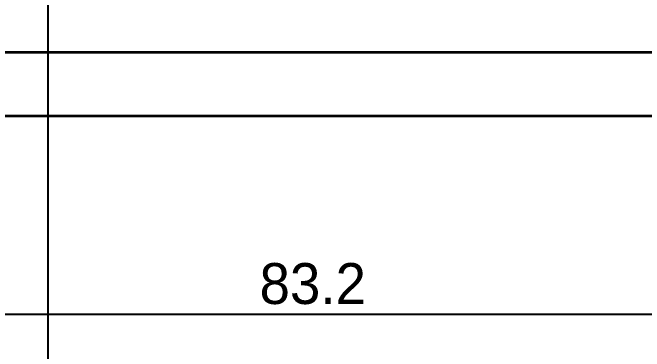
# Model space of a CAD drawing. Header units: millimetres. Extents: x 0 to 420, y 0 to 297.
# Drawn here: x 100.45 to 139.07, y 210.72 to 231.43 of the extents above; entities that cross this region are included whole.
import ezdxf

# ---------------------------------------------------------------- set-up
doc = ezdxf.new("R2010")
doc.units = ezdxf.units.MM
doc.layers.add('DIM', color=5, linetype='Continuous', lineweight=13)
doc.layers.add('VISIBLE', color=7, linetype='Continuous', lineweight=35)
doc.dimstyles.new('AUR', dxfattribs={"dimtxt": 2.5, "dimasz": 2, "dimexe": 1, "dimexo": 0.8, "dimgap": 0.6, "dimtad": 1, "dimdec": 3, "dimlfac": 0.5, "dimdsep": 46, "dimcen": 2.5, "dimclrd": 5, "dimclre": 5, "dimclrt": 7, "dimazin": 3, "dimtfac": 1, "dimtmove": 0, "dimatfit": 3})

msp = doc.modelspace()

# ---------------------------------------------------------------- linework, layer by layer
at = {"layer": 'VISIBLE'}
for points in [[(30, 229), (208.8, 229)], [(30, 225.127), (206.527, 225.127)]]:
    msp.add_lwpolyline(points, dxfattribs=at)

# ---------------------------------------------------------------- dimensions: what is measured, and where the dimension line sits
at = {"layer": 'DIM'}
for base, p1, p2 in [((30, 189), (30, 225.4), (102.6, 236.6)), ((102.6, 189), (102.6, 236.6), (184.6, 236.6)), ((35.6, 213), (35.6, 232.4), (202, 232.4)), ((30, 177), (30, 225.4), (210.4, 225.4))]:
    msp.add_linear_dim(base=base, p1=p1, p2=p2, dimstyle='AUR', dxfattribs=at).render()

doc.saveas('drawing.dxf')
